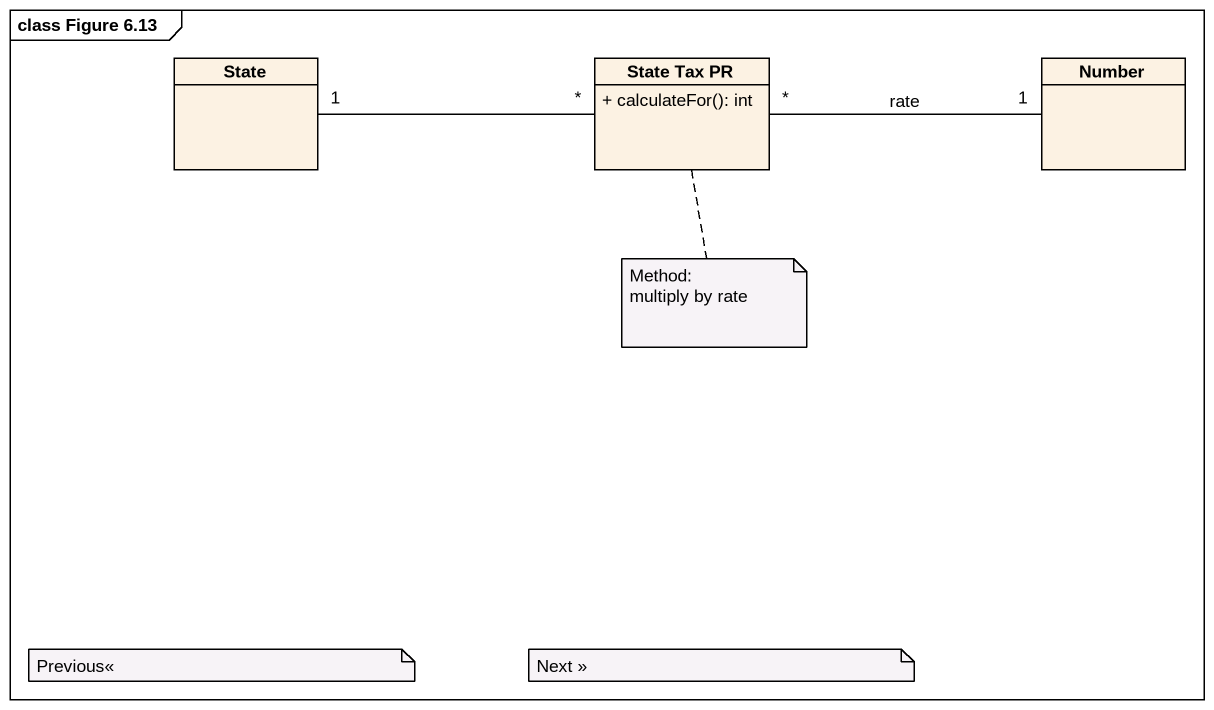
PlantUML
@startuml
mainframe class Figure 6.13
hide circle
hide empty members
skinparam classAttributeIconSize 0
class "State" as State_
class "State Tax PR" as State_Tax_PR {
  + calculateFor(): int
}
class Number
State_ "1" -right- "*" State_Tax_PR
Number "1" -left- "*" State_Tax_PR : rate
note bottom of State_Tax_PR
  Method:
  multiply by rate
end note
note as N2
  Previous<<
end note
note as N3
  Next >>
end note
@enduml
